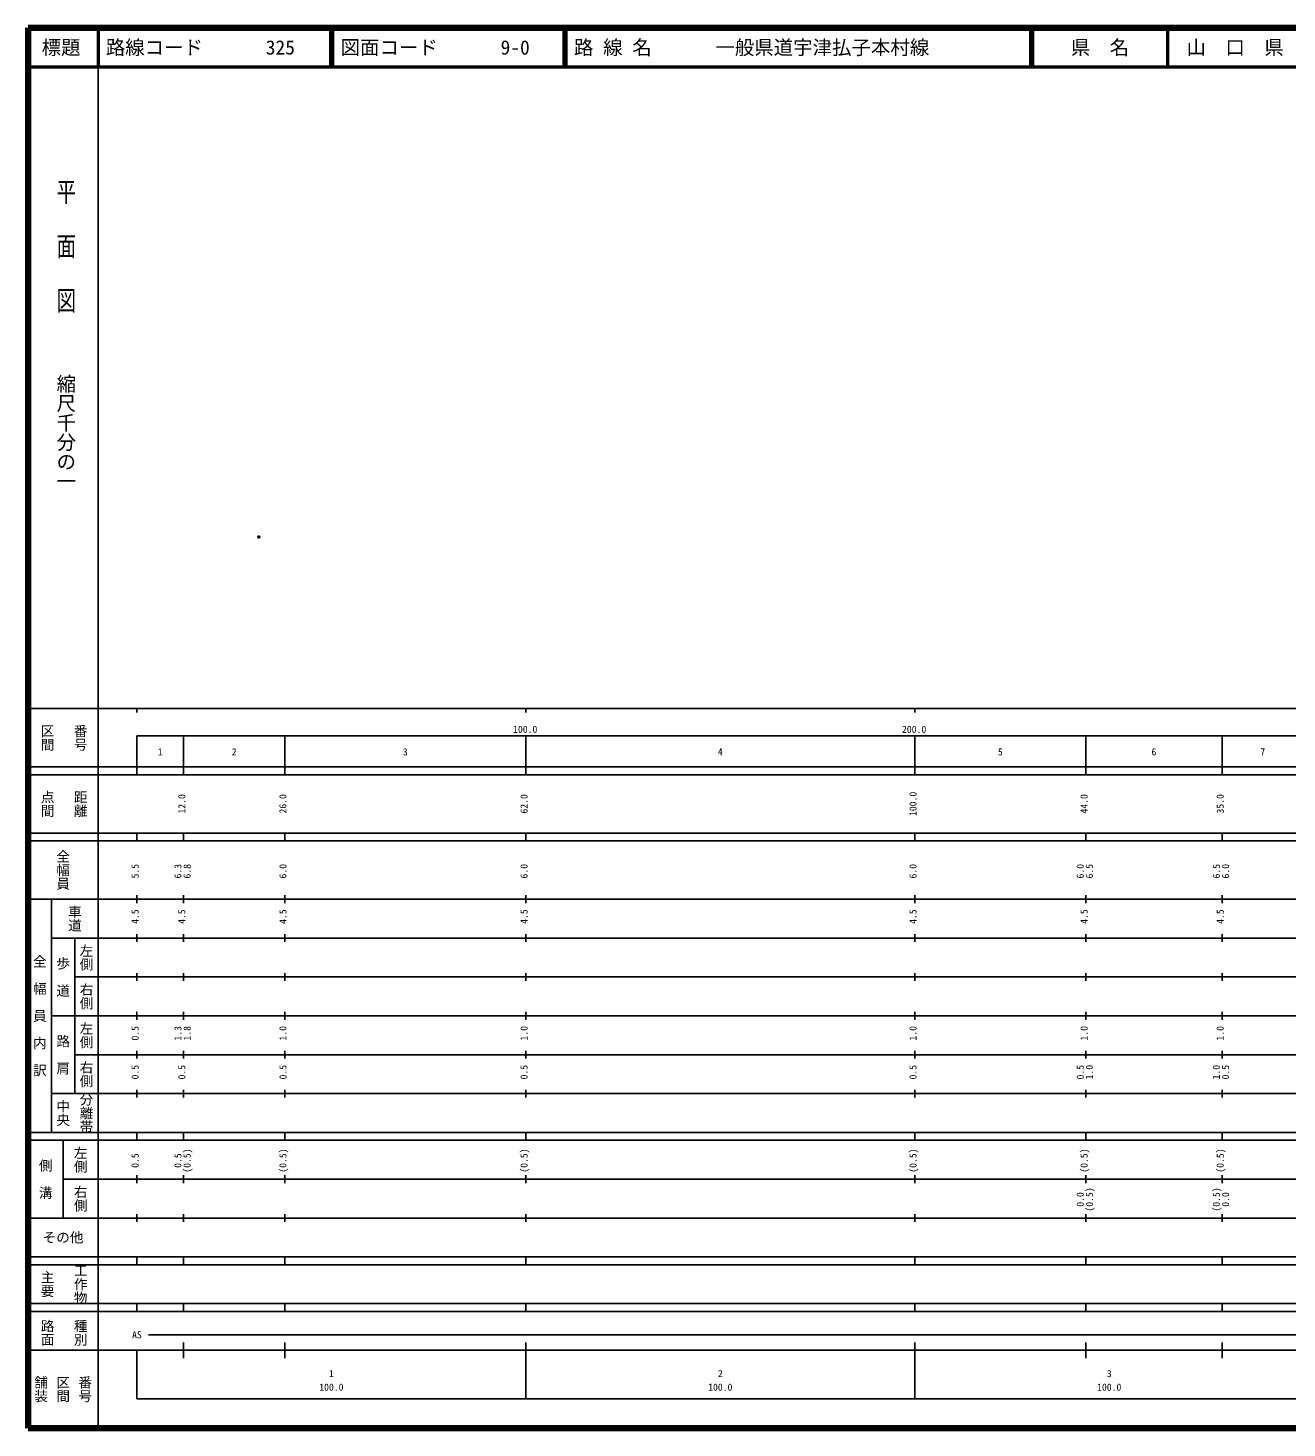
# Model space of a CAD drawing. Units: millimetres on the paper. Extents: x 40 to 680, y 20 to 380.
# Drawn here: x 40 to 363.7, y 20 to 380 of the extents above; entities that cross this region are included whole.
import ezdxf
from ezdxf.enums import TextEntityAlignment as Align

# ---------------------------------------------------------------- set-up
doc = ezdxf.new("R2010")
doc.units = ezdxf.units.MM
doc.header["$PDMODE"] = 32
doc.header["$PDSIZE"] = 0.5
doc.layers.add('M-OTRS', color=6, linetype='Continuous')
doc.layers.add('M-TTL-TXT', color=7, linetype='Continuous')
for name, color, linetype, lineweight in [('M-TTL', 2, 'Continuous', 140), ('M-TTL-BAND', 7, 'Continuous', 25), ('M-TTL-LINE', 7, 'Continuous', 50)]:
    doc.layers.add(name, color=color, linetype=linetype, lineweight=lineweight)
doc.styles.add('@ＭＳ ゴシック', font='')
doc.styles.add('ＭＳ ゴシック', font='')
doc.styles.get('@ＭＳ ゴシック').set_extended_font_data('@MS Gothic')
doc.styles.get('ＭＳ ゴシック').set_extended_font_data('MS Gothic')

msp = doc.modelspace()

# ---------------------------------------------------------------- linework, layer by layer
at = {"layer": 'M-OTRS'}
msp.add_point((99.332, 249.109), dxfattribs=at)
at = {"layer": 'M-TTL'}
for p, q in [((40, 380), (40, 20)), ((680, 380), (40, 380)), ((40, 20), (680, 20))]:
    msp.add_line(p, q, dxfattribs=at)
at = {"layer": 'M-TTL-BAND'}
for p, q in [((58, 370), (58, 20)), ((40, 205), (579, 205)), ((68, 205), (68, 204)), ((168, 205), (168, 204)), ((268, 205), (268, 204)), ((68, 198), (579, 198)), ((68, 198), (68, 188)), ((80, 188), (80, 198)), ((106, 188), (106, 198)), ((168, 188), (168, 198)), ((268, 188), (268, 198)), ((312, 188), (312, 198)), ((347, 188), (347, 198)), ((40, 190), (579, 190)), ((40, 188), (579, 188)), ((40, 173), (579, 173)), ((68, 171), (68, 173)), ((80, 171), (80, 173)), ((106, 171), (106, 173)), ((168, 171), (168, 173)), ((268, 171), (268, 173)), ((312, 171), (312, 173)), ((347, 171), (347, 173)), ((40, 171), (579, 171)), ((40, 156), (579, 156)), ((46, 96), (46, 156)), ((68, 155), (68, 157)), ((80, 155), (80, 157)), ((106, 155), (106, 157)), ((168, 155), (168, 157)), ((268, 155), (268, 157)), ((312, 155), (312, 157)), ((347, 155), (347, 157)), ((46, 146), (579, 146)), ((52, 146), (52, 106)), ((68, 145), (68, 147)), ((80, 145), (80, 147)), ((106, 145), (106, 147)), ((168, 145), (168, 147)), ((268, 145), (268, 147)), ((312, 145), (312, 147)), ((347, 145), (347, 147)), ((68, 135), (68, 137)), ((80, 135), (80, 137)), ((106, 135), (106, 137)), ((168, 135), (168, 137)), ((268, 135), (268, 137)), ((312, 135), (312, 137)), ((347, 135), (347, 137)), ((52, 136), (579, 136)), ((46, 126), (579, 126)), ((68, 125), (68, 127)), ((80, 125), (80, 127)), ((106, 125), (106, 127)), ((168, 125), (168, 127)), ((268, 125), (268, 127)), ((312, 125), (312, 127)), ((347, 125), (347, 127)), ((52, 116), (579, 116)), ((68, 115), (68, 117)), ((80, 115), (80, 117)), ((106, 115), (106, 117)), ((168, 115), (168, 117)), ((268, 115), (268, 117)), ((312, 115), (312, 117)), ((347, 115), (347, 117)), ((46, 106), (579, 106)), ((68, 105), (68, 107)), ((80, 105), (80, 107)), ((106, 105), (106, 107)), ((168, 105), (168, 107)), ((268, 105), (268, 107)), ((312, 105), (312, 107)), ((347, 105), (347, 107)), ((40, 96), (579, 96)), ((40, 94), (579, 94)), ((49, 94), (49, 74)), ((68, 94), (68, 96)), ((80, 94), (80, 96)), ((106, 94), (106, 96)), ((168, 94), (168, 96)), ((268, 94), (268, 96)), ((312, 94), (312, 96)), ((347, 94), (347, 96)), ((49, 84), (579, 84)), ((68, 83), (68, 85)), ((80, 83), (80, 85)), ((106, 83), (106, 85)), ((168, 83), (168, 85)), ((268, 83), (268, 85)), ((312, 83), (312, 85)), ((347, 83), (347, 85)), ((40, 74), (579, 74)), ((68, 73), (68, 75)), ((80, 73), (80, 75)), ((106, 73), (106, 75)), ((168, 73), (168, 75)), ((268, 73), (268, 75)), ((312, 73), (312, 75)), ((347, 73), (347, 75)), ((40, 64), (579, 64)), ((40, 62), (579, 62)), ((68, 62), (68, 64)), ((80, 62), (80, 64)), ((106, 62), (106, 64)), ((168, 62), (168, 64)), ((268, 62), (268, 64)), ((312, 62), (312, 64)), ((347, 62), (347, 64)), ((40, 52), (579, 52)), ((68, 50), (68, 52)), ((80, 50), (80, 52)), ((106, 50), (106, 52)), ((168, 50), (168, 52)), ((268, 50), (268, 52)), ((312, 50), (312, 52)), ((347, 50), (347, 52)), ((40, 50), (579, 50)), ((71, 44), (565, 44)), ((40, 40), (579, 40)), ((68, 40), (68, 27.5)), ((80, 38), (80, 42)), ((106, 38), (106, 42)), ((168, 27.5), (168, 42)), ((268, 27.5), (268, 42)), ((312, 38), (312, 42)), ((347, 38), (347, 42)), ((68, 27.5), (579, 27.5))]:
    msp.add_line(p, q, dxfattribs=at)
at = {"layer": 'M-TTL-LINE'}
for p, q in [((58, 380), (58, 370)), ((117.75, 380), (117.75, 370)), ((118.25, 380), (118.25, 370)), ((177.75, 380), (177.75, 370)), ((178.25, 380), (178.25, 370)), ((297.75, 380), (297.75, 370)), ((298.25, 380), (298.25, 370)), ((333, 380), (333, 370)), ((40, 370), (680, 370))]:
    msp.add_line(p, q, dxfattribs=at)

# ---------------------------------------------------------------- texts
at = {"layer": 'M-TTL-BAND', "style": '@ＭＳ ゴシック', "width": 1.4}
msp.add_text('平  面  図', height=3.666, rotation=270, dxfattribs=at).set_placement((49.777, 306.475), align=Align.MIDDLE_RIGHT)
at = {"layer": 'M-TTL-BAND', "style": '@ＭＳ ゴシック'}
msp.add_text('縮尺千分の一', height=3.666, rotation=270, dxfattribs=at).set_placement((49.777, 261.03), align=Align.MIDDLE_RIGHT)
for s, p in [('区間', (45, 197.5)), ('番号', (53.5, 197.5)), ('点間', (45, 180.5)), ('距離', (53.5, 180.5)), ('全幅員', (49, 163.5)), ('車道', (52, 151)), ('左側', (55, 141)), ('全\u3000幅\u3000員\u3000内\u3000訳', (43, 126)), ('歩\u3000道', (49, 136)), ('右側', (55, 131)), ('左側', (55, 121)), ('路\u3000肩', (49, 116)), ('右側', (55, 111)), ('分離帯', (55, 101)), ('中央', (49, 101)), ('左側', (53.5, 89)), ('側\u3000溝', (44.5, 84)), ('右側', (53.5, 79)), ('工作物', (53.5, 57)), ('主要', (45, 57)), ('路面', (45, 44.5)), ('種別', (53.5, 44.5)), ('舗装', (43.333, 30)), ('区間', (49, 30)), ('番号', (54.667, 30))]:
    msp.add_text(s, height=2.566, rotation=270, dxfattribs=at).set_placement(p, align=Align.MIDDLE_CENTER)
at = {"layer": 'M-TTL-BAND', "style": 'ＭＳ ゴシック'}
for s, p in [('100.0', (167.844, 198.195)), ('200.0', (267.844, 198.195)), ('1', (74, 192.405)), ('2', (93, 192.405)), ('3', (137, 192.405)), ('4', (218, 192.405)), ('5', (290, 192.405)), ('6', (329.5, 192.405)), ('7', (357.5, 192.405)), ('AS', (68, 42.5)), ('1', (118, 32.523)), ('2', (218, 32.523)), ('3', (318, 32.523)), ('100.0', (118, 29.033)), ('100.0', (218, 29.033)), ('100.0', (318, 29.033))]:
    msp.add_text(s, height=1.833, dxfattribs=at).set_placement(p, align=Align.BOTTOM_CENTER)
for s, p in [('12.0', (81, 180.5)), ('26.0', (107, 180.5)), ('62.0', (169, 180.5)), ('100.0', (269, 180.5)), ('44.0', (313, 180.5)), ('35.0', (348, 180.5)), ('5.5', (69, 163.174)), ('6.3', (80, 163.174)), ('6.8', (82.37, 163.174)), ('6.0', (107, 163.174)), ('6.0', (169, 163.174)), ('6.0', (269, 163.174)), ('6.0', (312, 163.174)), ('6.5', (314.37, 163.174)), ('6.5', (347, 163.174)), ('6.0', (349.37, 163.174)), ('4.5', (69, 151.5)), ('4.5', (81, 151.5)), ('4.5', (107, 151.5)), ('4.5', (169, 151.5)), ('4.5', (269, 151.5)), ('4.5', (313, 151.5)), ('4.5', (348, 151.5)), ('0.5', (69, 121.5)), ('1.3', (80, 121.5)), ('1.8', (82.37, 121.5)), ('1.0', (107, 121.5)), ('1.0', (169, 121.5)), ('1.0', (269, 121.5)), ('1.0', (313, 121.5)), ('1.0', (348, 121.5)), ('0.5', (69, 111.5)), ('0.5', (81, 111.5)), ('0.5', (107, 111.5)), ('0.5', (169, 111.5)), ('0.5', (269, 111.5)), ('0.5', (312, 111.5)), ('1.0', (314.37, 111.5)), ('1.0', (347, 111.5)), ('0.5', (349.37, 111.5)), ('0.5', (69, 88.764)), ('0.5', (80, 88.764)), ('(0.5)', (82.37, 88.764)), ('(0.5)', (107, 88.764)), ('(0.5)', (169, 88.764)), ('(0.5)', (269, 88.764)), ('(0.5)', (313, 88.764)), ('(0.5)', (348, 88.764)), ('0.0', (312, 78.764)), ('(0.5)', (314.37, 78.764)), ('(0.5)', (347, 78.764)), ('0.0', (349.37, 78.764))]:
    msp.add_text(s, height=1.833, rotation=90, dxfattribs=at).set_placement(p, align=Align.BOTTOM_CENTER)
msp.add_text('その他', height=2.566, dxfattribs=at).set_placement((49, 69), align=Align.MIDDLE_CENTER)
at = {"layer": 'M-TTL-TXT', "style": 'ＭＳ ゴシック'}
for s, p in [('標題', (48.5, 375)), ('県\u3000名', (315.625, 375)), ('山\u3000口\u3000県', (350.375, 375))]:
    msp.add_text(s, height=3.666, dxfattribs=at).set_placement(p, align=Align.MIDDLE_CENTER)
for s, p in [('路線コード', (60, 375)), ('325', (101.142, 375)), ('図面コード', (120.38, 375)), ('9-0', (161.521, 375)), ('路 線 名', (180.38, 375)), ('一般県道宇津払子本村線', (216.734, 375))]:
    msp.add_text(s, height=3.666, dxfattribs=at).set_placement(p, align=Align.MIDDLE_LEFT)

doc.saveas('drawing.dxf')
